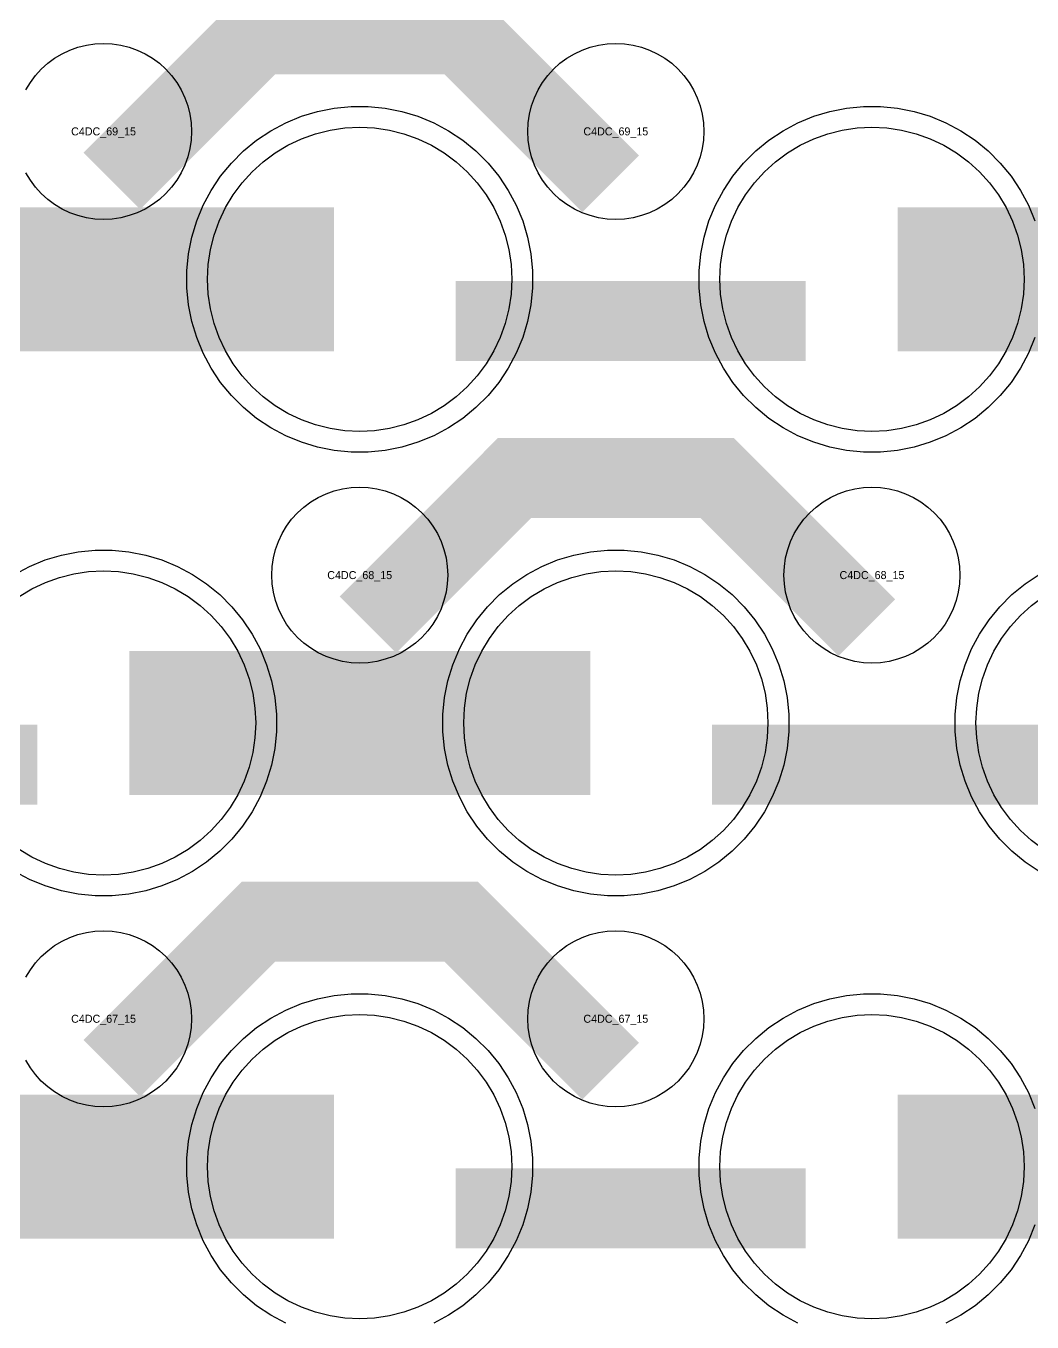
# Model space of a CAD drawing. Extents: x -11880 to 11880, y -14992 to 14992.
# Drawn here: x -7224.2 to -6910, y -5604.3 to -5199.5 of the extents above; entities that cross this region are included whole.
import ezdxf
from ezdxf.enums import TextEntityAlignment as Align

# ---------------------------------------------------------------- set-up
doc = ezdxf.new("R2010")
doc.units = 0
doc.header["$MEASUREMENT"] = 0
for name, color, linetype in [('GDS_775_DT_237', 138, 'CONTINUOUS'), ('RDL1_FS', 34, 'CONTINUOUS'), ('RDL_BS', 160, 'CONTINUOUS')]:
    doc.layers.add(name, color=color, linetype=linetype)

msp = doc.modelspace()

# ---------------------------------------------------------------- linework, layer by layer
at = {"layer": 'RDL1_FS'}
for points in [[(-7120, -5326.154), (-7124.657, -5325.925), (-7129.268, -5325.241), (-7133.791, -5324.109), (-7138.181, -5322.537), (-7142.395, -5320.545), (-7146.395, -5318.147), (-7150.14, -5315.369), (-7153.594, -5312.239), (-7156.724, -5308.785), (-7159.502, -5305.04), (-7161.9, -5301.04), (-7163.892, -5296.826), (-7165.464, -5292.436), (-7166.596, -5287.913), (-7167.28, -5283.302), (-7167.509, -5278.645), (-7167.28, -5273.988), (-7166.596, -5269.377), (-7165.464, -5264.854), (-7163.892, -5260.464), (-7161.9, -5256.25), (-7159.502, -5252.25), (-7156.724, -5248.505), (-7153.594, -5245.051), (-7150.14, -5241.921), (-7146.395, -5239.143), (-7142.395, -5236.745), (-7138.181, -5234.753), (-7133.791, -5233.181), (-7129.268, -5232.049), (-7124.657, -5231.365), (-7120, -5231.136), (-7115.343, -5231.365), (-7110.732, -5232.049), (-7106.209, -5233.181), (-7101.819, -5234.753), (-7097.605, -5236.745), (-7093.605, -5239.143), (-7089.86, -5241.921), (-7086.406, -5245.051), (-7083.276, -5248.505), (-7080.498, -5252.25), (-7078.1, -5256.25), (-7076.108, -5260.464), (-7074.536, -5264.854), (-7073.404, -5269.377), (-7072.72, -5273.988), (-7072.491, -5278.645), (-7072.72, -5283.302), (-7073.404, -5287.913), (-7074.536, -5292.436), (-7076.108, -5296.826), (-7078.1, -5301.04), (-7080.498, -5305.04), (-7083.276, -5308.785), (-7086.406, -5312.239), (-7089.86, -5315.369), (-7093.605, -5318.147), (-7097.605, -5320.545), (-7101.819, -5322.537), (-7106.209, -5324.109), (-7110.732, -5325.241), (-7115.343, -5325.925)], [(-6960, -5326.154), (-6964.657, -5325.925), (-6969.268, -5325.241), (-6973.791, -5324.109), (-6978.181, -5322.537), (-6982.395, -5320.545), (-6986.395, -5318.147), (-6990.14, -5315.369), (-6993.594, -5312.239), (-6996.724, -5308.785), (-6999.502, -5305.04), (-7001.9, -5301.04), (-7003.892, -5296.826), (-7005.464, -5292.436), (-7006.596, -5287.913), (-7007.28, -5283.302), (-7007.509, -5278.645), (-7007.28, -5273.988), (-7006.596, -5269.377), (-7005.464, -5264.854), (-7003.892, -5260.464), (-7001.9, -5256.25), (-6999.502, -5252.25), (-6996.724, -5248.505), (-6993.594, -5245.051), (-6990.14, -5241.921), (-6986.395, -5239.143), (-6982.395, -5236.745), (-6978.181, -5234.753), (-6973.791, -5233.181), (-6969.268, -5232.049), (-6964.657, -5231.365), (-6960, -5231.136), (-6955.343, -5231.365), (-6950.732, -5232.049), (-6946.209, -5233.181), (-6941.819, -5234.753), (-6937.605, -5236.745), (-6933.605, -5239.143), (-6929.86, -5241.921), (-6926.406, -5245.051), (-6923.276, -5248.505), (-6920.498, -5252.25), (-6918.1, -5256.25), (-6916.108, -5260.464), (-6914.536, -5264.854), (-6913.404, -5269.377), (-6912.72, -5273.988), (-6912.491, -5278.645), (-6912.72, -5283.302), (-6913.404, -5287.913), (-6914.536, -5292.436), (-6916.108, -5296.826), (-6918.1, -5301.04), (-6920.498, -5305.04), (-6923.276, -5308.785), (-6926.406, -5312.239), (-6929.86, -5315.369), (-6933.605, -5318.147), (-6937.605, -5320.545), (-6941.819, -5322.537), (-6946.209, -5324.109), (-6950.732, -5325.241), (-6955.343, -5325.925)]]:
    msp.add_lwpolyline(points, close=True, dxfattribs=at)
for points in [[(-7271.998, -5278.645, 45, 45, 0), (-7199.998, -5278.645, 45, 45, 0)], [(-7199.998, -5278.645, 45, 45, 0), (-7127.998, -5278.645, 45, 45, 0)], [(-6951.998, -5278.645, 45, 45, 0), (-6879.998, -5278.645, 45, 45, 0)]]:
    msp.add_lwpolyline(points, format="xyseb", dxfattribs=at)
at = {"layer": 'RDL1_FS', "color": 240, "true_color": 0xed1f24}
for points in [[(-7226.395, -5377.708), (-7222.395, -5375.31), (-7218.181, -5373.318), (-7213.791, -5371.746), (-7209.268, -5370.614), (-7204.657, -5369.93), (-7200, -5369.701), (-7195.343, -5369.93), (-7190.732, -5370.614), (-7186.209, -5371.746), (-7181.819, -5373.318), (-7177.605, -5375.31), (-7173.605, -5377.708), (-7169.86, -5380.486), (-7166.406, -5383.616), (-7163.276, -5387.07), (-7160.498, -5390.815), (-7158.1, -5394.815), (-7156.108, -5399.029), (-7154.536, -5403.419), (-7153.404, -5407.942), (-7152.72, -5412.553), (-7152.491, -5417.21), (-7152.72, -5421.867), (-7153.404, -5426.478), (-7154.536, -5431.001), (-7156.108, -5435.391), (-7158.1, -5439.605), (-7160.498, -5443.605), (-7163.276, -5447.35), (-7166.406, -5450.804), (-7169.86, -5453.934), (-7173.605, -5456.712), (-7177.605, -5459.11), (-7181.819, -5461.102), (-7186.209, -5462.674), (-7190.732, -5463.806), (-7195.343, -5464.49), (-7200, -5464.719), (-7204.657, -5464.49), (-7209.268, -5463.806), (-7213.791, -5462.674), (-7218.181, -5461.102), (-7222.395, -5459.11), (-7226.395, -5456.712)], [(-6906.395, -5456.712), (-6910.14, -5453.934), (-6913.594, -5450.804), (-6916.724, -5447.35), (-6919.502, -5443.605), (-6921.9, -5439.605), (-6923.892, -5435.391), (-6925.464, -5431.001), (-6926.596, -5426.478), (-6927.28, -5421.867), (-6927.509, -5417.21), (-6927.28, -5412.553), (-6926.596, -5407.942), (-6925.464, -5403.419), (-6923.892, -5399.029), (-6921.9, -5394.815), (-6919.502, -5390.815), (-6916.724, -5387.07), (-6913.594, -5383.616), (-6910.14, -5380.486), (-6906.395, -5377.708)]]:
    msp.add_lwpolyline(points, dxfattribs=at)
for points in [[(-7040, -5464.719), (-7044.657, -5464.49), (-7049.268, -5463.806), (-7053.791, -5462.674), (-7058.181, -5461.102), (-7062.395, -5459.11), (-7066.395, -5456.712), (-7070.14, -5453.934), (-7073.594, -5450.804), (-7076.724, -5447.35), (-7079.502, -5443.605), (-7081.9, -5439.605), (-7083.892, -5435.391), (-7085.464, -5431.001), (-7086.596, -5426.478), (-7087.28, -5421.867), (-7087.509, -5417.21), (-7087.28, -5412.553), (-7086.596, -5407.942), (-7085.464, -5403.419), (-7083.892, -5399.029), (-7081.9, -5394.815), (-7079.502, -5390.815), (-7076.724, -5387.07), (-7073.594, -5383.616), (-7070.14, -5380.486), (-7066.395, -5377.708), (-7062.395, -5375.31), (-7058.181, -5373.318), (-7053.791, -5371.746), (-7049.268, -5370.614), (-7044.657, -5369.93), (-7040, -5369.701), (-7035.343, -5369.93), (-7030.732, -5370.614), (-7026.209, -5371.746), (-7021.819, -5373.318), (-7017.605, -5375.31), (-7013.605, -5377.708), (-7009.86, -5380.486), (-7006.406, -5383.616), (-7003.276, -5387.07), (-7000.498, -5390.815), (-6998.1, -5394.815), (-6996.108, -5399.029), (-6994.536, -5403.419), (-6993.404, -5407.942), (-6992.72, -5412.553), (-6992.491, -5417.21), (-6992.72, -5421.867), (-6993.404, -5426.478), (-6994.536, -5431.001), (-6996.108, -5435.391), (-6998.1, -5439.605), (-7000.498, -5443.605), (-7003.276, -5447.35), (-7006.406, -5450.804), (-7009.86, -5453.934), (-7013.605, -5456.712), (-7017.605, -5459.11), (-7021.819, -5461.102), (-7026.209, -5462.674), (-7030.732, -5463.806), (-7035.343, -5464.49)], [(-7120, -5603.279), (-7124.657, -5603.05), (-7129.268, -5602.366), (-7133.791, -5601.234), (-7138.181, -5599.662), (-7142.395, -5597.67), (-7146.395, -5595.272), (-7150.14, -5592.494), (-7153.594, -5589.364), (-7156.724, -5585.91), (-7159.502, -5582.165), (-7161.9, -5578.165), (-7163.892, -5573.951), (-7165.464, -5569.561), (-7166.596, -5565.038), (-7167.28, -5560.427), (-7167.509, -5555.77), (-7167.28, -5551.113), (-7166.596, -5546.502), (-7165.464, -5541.979), (-7163.892, -5537.589), (-7161.9, -5533.375), (-7159.502, -5529.375), (-7156.724, -5525.63), (-7153.594, -5522.176), (-7150.14, -5519.046), (-7146.395, -5516.268), (-7142.395, -5513.87), (-7138.181, -5511.878), (-7133.791, -5510.306), (-7129.268, -5509.174), (-7124.657, -5508.49), (-7120, -5508.261), (-7115.343, -5508.49), (-7110.732, -5509.174), (-7106.209, -5510.306), (-7101.819, -5511.878), (-7097.605, -5513.87), (-7093.605, -5516.268), (-7089.86, -5519.046), (-7086.406, -5522.176), (-7083.276, -5525.63), (-7080.498, -5529.375), (-7078.1, -5533.375), (-7076.108, -5537.589), (-7074.536, -5541.979), (-7073.404, -5546.502), (-7072.72, -5551.113), (-7072.491, -5555.77), (-7072.72, -5560.427), (-7073.404, -5565.038), (-7074.536, -5569.561), (-7076.108, -5573.951), (-7078.1, -5578.165), (-7080.498, -5582.165), (-7083.276, -5585.91), (-7086.406, -5589.364), (-7089.86, -5592.494), (-7093.605, -5595.272), (-7097.605, -5597.67), (-7101.819, -5599.662), (-7106.209, -5601.234), (-7110.732, -5602.366), (-7115.343, -5603.05)], [(-6960, -5603.279), (-6964.657, -5603.05), (-6969.268, -5602.366), (-6973.791, -5601.234), (-6978.181, -5599.662), (-6982.395, -5597.67), (-6986.395, -5595.272), (-6990.14, -5592.494), (-6993.594, -5589.364), (-6996.724, -5585.91), (-6999.502, -5582.165), (-7001.9, -5578.165), (-7003.892, -5573.951), (-7005.464, -5569.561), (-7006.596, -5565.038), (-7007.28, -5560.427), (-7007.509, -5555.77), (-7007.28, -5551.113), (-7006.596, -5546.502), (-7005.464, -5541.979), (-7003.892, -5537.589), (-7001.9, -5533.375), (-6999.502, -5529.375), (-6996.724, -5525.63), (-6993.594, -5522.176), (-6990.14, -5519.046), (-6986.395, -5516.268), (-6982.395, -5513.87), (-6978.181, -5511.878), (-6973.791, -5510.306), (-6969.268, -5509.174), (-6964.657, -5508.49), (-6960, -5508.261), (-6955.343, -5508.49), (-6950.732, -5509.174), (-6946.209, -5510.306), (-6941.819, -5511.878), (-6937.605, -5513.87), (-6933.605, -5516.268), (-6929.86, -5519.046), (-6926.406, -5522.176), (-6923.276, -5525.63), (-6920.498, -5529.375), (-6918.1, -5533.375), (-6916.108, -5537.589), (-6914.536, -5541.979), (-6913.404, -5546.502), (-6912.72, -5551.113), (-6912.491, -5555.77), (-6912.72, -5560.427), (-6913.404, -5565.038), (-6914.536, -5569.561), (-6916.108, -5573.951), (-6918.1, -5578.165), (-6920.498, -5582.165), (-6923.276, -5585.91), (-6926.406, -5589.364), (-6929.86, -5592.494), (-6933.605, -5595.272), (-6937.605, -5597.67), (-6941.819, -5599.662), (-6946.209, -5601.234), (-6950.732, -5602.366), (-6955.343, -5603.05)]]:
    msp.add_lwpolyline(points, close=True, dxfattribs=at)
for points in [[(-7191.998, -5417.21, 45, 45, 0), (-7119.998, -5417.21, 45, 45, 0)], [(-7119.998, -5417.21, 45, 45, 0), (-7047.998, -5417.21, 45, 45, 0)], [(-7271.998, -5555.77, 45, 45, 0), (-7199.998, -5555.77, 45, 45, 0)], [(-7199.998, -5555.77, 45, 45, 0), (-7127.998, -5555.77, 45, 45, 0)], [(-6951.998, -5555.77, 45, 45, 0), (-6879.998, -5555.77, 45, 45, 0)]]:
    msp.add_lwpolyline(points, format="xyseb", dxfattribs=at)
at = {"layer": 'RDL_BS'}
for points in [[(-7197.438, -5247.959, 25, 25, 0), (-7151.623, -5202.144, 25, 25, 0), (-7118.07, -5202.144, 25, 25, 0)], [(-7041.599, -5248.858, 25, 25, 0), (-7088.313, -5202.144, 25, 25, 0), (-7118.071, -5202.144, 25, 25, 0)], [(-7089.984, -5291.658, 25, 25, 0), (-6980.719, -5291.658, 25, 25, 0)], [(-7117.438, -5386.524, 25, 25, 0), (-7071.623, -5340.709, 25, 25, 0), (-7038.07, -5340.709, 25, 25, 0)], [(-6961.599, -5387.423, 25, 25, 0), (-7008.313, -5340.709, 25, 25, 0), (-7038.071, -5340.709, 25, 25, 0)], [(-7197.438, -5525.084, 25, 25, 0), (-7151.623, -5479.269, 25, 25, 0), (-7118.07, -5479.269, 25, 25, 0)], [(-7041.599, -5525.983, 25, 25, 0), (-7088.313, -5479.269, 25, 25, 0), (-7118.071, -5479.269, 25, 25, 0)]]:
    msp.add_lwpolyline(points, format="xyseb", dxfattribs=at)
for points in [[(-7224.25, -5219.501), (-7222.857, -5217.177), (-7221.254, -5215.014), (-7219.442, -5213.015), (-7217.443, -5211.203), (-7215.28, -5209.6), (-7212.956, -5208.207), (-7210.519, -5207.055), (-7207.984, -5206.148), (-7205.365, -5205.491), (-7202.693, -5205.095), (-7200, -5204.963), (-7197.307, -5205.095), (-7194.635, -5205.491), (-7192.016, -5206.148), (-7189.481, -5207.055), (-7187.044, -5208.207), (-7184.72, -5209.6), (-7182.557, -5211.203), (-7180.558, -5213.015), (-7178.746, -5215.014), (-7177.143, -5217.177), (-7175.75, -5219.501), (-7174.598, -5221.938), (-7173.691, -5224.473), (-7173.034, -5227.092), (-7172.638, -5229.764), (-7172.506, -5232.457), (-7172.638, -5235.15), (-7173.034, -5237.822), (-7173.691, -5240.441), (-7174.598, -5242.976), (-7175.75, -5245.413), (-7177.143, -5247.737), (-7178.746, -5249.9), (-7180.558, -5251.899), (-7182.557, -5253.711), (-7184.72, -5255.314), (-7187.044, -5256.707), (-7189.481, -5257.859), (-7192.016, -5258.766), (-7194.635, -5259.423), (-7197.307, -5259.819), (-7200, -5259.951), (-7202.693, -5259.819), (-7205.365, -5259.423), (-7207.984, -5258.766), (-7210.519, -5257.859), (-7212.956, -5256.707), (-7215.28, -5255.314), (-7217.443, -5253.711), (-7219.442, -5251.899), (-7221.254, -5249.9), (-7222.857, -5247.737), (-7224.25, -5245.413)], [(-6909.094, -5296.85), (-6911.125, -5301.76), (-6913.617, -5306.422), (-6916.564, -5310.836), (-6919.926, -5314.937), (-6923.708, -5318.719), (-6927.809, -5322.081), (-6932.223, -5325.028), (-6936.885, -5327.52), (-6941.795, -5329.551), (-6946.835, -5331.082), (-6952.062, -5332.128), (-6957.356, -5332.645), (-6962.644, -5332.645), (-6967.938, -5332.128), (-6973.165, -5331.082), (-6978.205, -5329.551), (-6983.115, -5327.52), (-6987.777, -5325.028), (-6992.191, -5322.081), (-6996.292, -5318.719), (-7000.074, -5314.937), (-7003.436, -5310.836), (-7006.383, -5306.422), (-7008.875, -5301.76), (-7010.906, -5296.85), (-7012.437, -5291.81), (-7013.483, -5286.583), (-7014, -5281.289), (-7014, -5276.001), (-7013.483, -5270.707), (-7012.437, -5265.48), (-7010.906, -5260.44), (-7008.875, -5255.53), (-7006.383, -5250.868), (-7003.436, -5246.454), (-7000.074, -5242.353), (-6996.292, -5238.571), (-6992.191, -5235.209), (-6987.777, -5232.262), (-6983.115, -5229.77), (-6978.205, -5227.739), (-6973.165, -5226.208), (-6967.938, -5225.162), (-6962.644, -5224.645), (-6957.356, -5224.645), (-6952.062, -5225.162), (-6946.835, -5226.208), (-6941.795, -5227.739), (-6936.885, -5229.77), (-6932.223, -5232.262), (-6927.809, -5235.209), (-6923.708, -5238.571), (-6919.926, -5242.353), (-6916.564, -5246.454), (-6913.617, -5250.868), (-6911.125, -5255.53), (-6909.094, -5260.44)], [(-7224.25, -5496.626), (-7222.857, -5494.302), (-7221.254, -5492.139), (-7219.442, -5490.14), (-7217.443, -5488.328), (-7215.28, -5486.725), (-7212.956, -5485.332), (-7210.519, -5484.18), (-7207.984, -5483.273), (-7205.365, -5482.616), (-7202.693, -5482.22), (-7200, -5482.088), (-7197.307, -5482.22), (-7194.635, -5482.616), (-7192.016, -5483.273), (-7189.481, -5484.18), (-7187.044, -5485.332), (-7184.72, -5486.725), (-7182.557, -5488.328), (-7180.558, -5490.14), (-7178.746, -5492.139), (-7177.143, -5494.302), (-7175.75, -5496.626), (-7174.598, -5499.063), (-7173.691, -5501.598), (-7173.034, -5504.217), (-7172.638, -5506.889), (-7172.506, -5509.582), (-7172.638, -5512.275), (-7173.034, -5514.947), (-7173.691, -5517.566), (-7174.598, -5520.101), (-7175.75, -5522.538), (-7177.143, -5524.862), (-7178.746, -5527.025), (-7180.558, -5529.024), (-7182.557, -5530.836), (-7184.72, -5532.439), (-7187.044, -5533.832), (-7189.481, -5534.984), (-7192.016, -5535.891), (-7194.635, -5536.548), (-7197.307, -5536.944), (-7200, -5537.076), (-7202.693, -5536.944), (-7205.365, -5536.548), (-7207.984, -5535.891), (-7210.519, -5534.984), (-7212.956, -5533.832), (-7215.28, -5532.439), (-7217.443, -5530.836), (-7219.442, -5529.024), (-7221.254, -5527.025), (-7222.857, -5524.862), (-7224.25, -5522.538)]]:
    msp.add_lwpolyline(points, dxfattribs=at)
for points in [[(-7040, -5259.951), (-7042.693, -5259.819), (-7045.365, -5259.423), (-7047.984, -5258.766), (-7050.519, -5257.859), (-7052.956, -5256.707), (-7055.28, -5255.314), (-7057.443, -5253.711), (-7059.442, -5251.899), (-7061.254, -5249.9), (-7062.857, -5247.737), (-7064.25, -5245.413), (-7065.402, -5242.976), (-7066.309, -5240.441), (-7066.966, -5237.822), (-7067.362, -5235.15), (-7067.494, -5232.457), (-7067.362, -5229.764), (-7066.966, -5227.092), (-7066.309, -5224.473), (-7065.402, -5221.938), (-7064.25, -5219.501), (-7062.857, -5217.177), (-7061.254, -5215.014), (-7059.442, -5213.015), (-7057.443, -5211.203), (-7055.28, -5209.6), (-7052.956, -5208.207), (-7050.519, -5207.055), (-7047.984, -5206.148), (-7045.365, -5205.491), (-7042.693, -5205.095), (-7040, -5204.963), (-7037.307, -5205.095), (-7034.635, -5205.491), (-7032.016, -5206.148), (-7029.481, -5207.055), (-7027.044, -5208.207), (-7024.72, -5209.6), (-7022.557, -5211.203), (-7020.558, -5213.015), (-7018.746, -5215.014), (-7017.143, -5217.177), (-7015.75, -5219.501), (-7014.598, -5221.938), (-7013.691, -5224.473), (-7013.034, -5227.092), (-7012.638, -5229.764), (-7012.506, -5232.457), (-7012.638, -5235.15), (-7013.034, -5237.822), (-7013.691, -5240.441), (-7014.598, -5242.976), (-7015.75, -5245.413), (-7017.143, -5247.737), (-7018.746, -5249.9), (-7020.558, -5251.899), (-7022.557, -5253.711), (-7024.72, -5255.314), (-7027.044, -5256.707), (-7029.481, -5257.859), (-7032.016, -5258.766), (-7034.635, -5259.423), (-7037.307, -5259.819)], [(-7122.644, -5332.645), (-7127.938, -5332.128), (-7133.165, -5331.082), (-7138.205, -5329.551), (-7143.115, -5327.52), (-7147.777, -5325.028), (-7152.191, -5322.081), (-7156.292, -5318.719), (-7160.074, -5314.937), (-7163.436, -5310.836), (-7166.383, -5306.422), (-7168.875, -5301.76), (-7170.906, -5296.85), (-7172.437, -5291.81), (-7173.483, -5286.583), (-7174, -5281.289), (-7174, -5276.001), (-7173.483, -5270.707), (-7172.437, -5265.48), (-7170.906, -5260.44), (-7168.875, -5255.53), (-7166.383, -5250.868), (-7163.436, -5246.454), (-7160.074, -5242.353), (-7156.292, -5238.571), (-7152.191, -5235.209), (-7147.777, -5232.262), (-7143.115, -5229.77), (-7138.205, -5227.739), (-7133.165, -5226.208), (-7127.938, -5225.162), (-7122.644, -5224.645), (-7117.356, -5224.645), (-7112.062, -5225.162), (-7106.835, -5226.208), (-7101.795, -5227.739), (-7096.885, -5229.77), (-7092.223, -5232.262), (-7087.809, -5235.209), (-7083.708, -5238.571), (-7079.926, -5242.353), (-7076.564, -5246.454), (-7073.617, -5250.868), (-7071.125, -5255.53), (-7069.094, -5260.44), (-7067.563, -5265.48), (-7066.517, -5270.707), (-7066, -5276.001), (-7066, -5281.289), (-7066.517, -5286.583), (-7067.563, -5291.81), (-7069.094, -5296.85), (-7071.125, -5301.76), (-7073.617, -5306.422), (-7076.564, -5310.836), (-7079.926, -5314.937), (-7083.708, -5318.719), (-7087.809, -5322.081), (-7092.223, -5325.028), (-7096.885, -5327.52), (-7101.795, -5329.551), (-7106.835, -5331.082), (-7112.062, -5332.128), (-7117.356, -5332.645)], [(-7120, -5398.516), (-7122.693, -5398.384), (-7125.365, -5397.988), (-7127.984, -5397.331), (-7130.519, -5396.424), (-7132.956, -5395.272), (-7135.28, -5393.879), (-7137.443, -5392.276), (-7139.442, -5390.464), (-7141.254, -5388.465), (-7142.857, -5386.302), (-7144.25, -5383.978), (-7145.402, -5381.541), (-7146.309, -5379.006), (-7146.966, -5376.387), (-7147.362, -5373.715), (-7147.494, -5371.022), (-7147.362, -5368.329), (-7146.966, -5365.657), (-7146.309, -5363.038), (-7145.402, -5360.503), (-7144.25, -5358.066), (-7142.857, -5355.742), (-7141.254, -5353.579), (-7139.442, -5351.58), (-7137.443, -5349.768), (-7135.28, -5348.165), (-7132.956, -5346.772), (-7130.519, -5345.62), (-7127.984, -5344.713), (-7125.365, -5344.056), (-7122.693, -5343.66), (-7120, -5343.528), (-7117.307, -5343.66), (-7114.635, -5344.056), (-7112.016, -5344.713), (-7109.481, -5345.62), (-7107.044, -5346.772), (-7104.72, -5348.165), (-7102.557, -5349.768), (-7100.558, -5351.58), (-7098.746, -5353.579), (-7097.143, -5355.742), (-7095.75, -5358.066), (-7094.598, -5360.503), (-7093.691, -5363.038), (-7093.034, -5365.657), (-7092.638, -5368.329), (-7092.506, -5371.022), (-7092.638, -5373.715), (-7093.034, -5376.387), (-7093.691, -5379.006), (-7094.598, -5381.541), (-7095.75, -5383.978), (-7097.143, -5386.302), (-7098.746, -5388.465), (-7100.558, -5390.464), (-7102.557, -5392.276), (-7104.72, -5393.879), (-7107.044, -5395.272), (-7109.481, -5396.424), (-7112.016, -5397.331), (-7114.635, -5397.988), (-7117.307, -5398.384)], [(-6960, -5398.516), (-6962.693, -5398.384), (-6965.365, -5397.988), (-6967.984, -5397.331), (-6970.519, -5396.424), (-6972.956, -5395.272), (-6975.28, -5393.879), (-6977.443, -5392.276), (-6979.442, -5390.464), (-6981.254, -5388.465), (-6982.857, -5386.302), (-6984.25, -5383.978), (-6985.402, -5381.541), (-6986.309, -5379.006), (-6986.966, -5376.387), (-6987.362, -5373.715), (-6987.494, -5371.022), (-6987.362, -5368.329), (-6986.966, -5365.657), (-6986.309, -5363.038), (-6985.402, -5360.503), (-6984.25, -5358.066), (-6982.857, -5355.742), (-6981.254, -5353.579), (-6979.442, -5351.58), (-6977.443, -5349.768), (-6975.28, -5348.165), (-6972.956, -5346.772), (-6970.519, -5345.62), (-6967.984, -5344.713), (-6965.365, -5344.056), (-6962.693, -5343.66), (-6960, -5343.528), (-6957.307, -5343.66), (-6954.635, -5344.056), (-6952.016, -5344.713), (-6949.481, -5345.62), (-6947.044, -5346.772), (-6944.72, -5348.165), (-6942.557, -5349.768), (-6940.558, -5351.58), (-6938.746, -5353.579), (-6937.143, -5355.742), (-6935.75, -5358.066), (-6934.598, -5360.503), (-6933.691, -5363.038), (-6933.034, -5365.657), (-6932.638, -5368.329), (-6932.506, -5371.022), (-6932.638, -5373.715), (-6933.034, -5376.387), (-6933.691, -5379.006), (-6934.598, -5381.541), (-6935.75, -5383.978), (-6937.143, -5386.302), (-6938.746, -5388.465), (-6940.558, -5390.464), (-6942.557, -5392.276), (-6944.72, -5393.879), (-6947.044, -5395.272), (-6949.481, -5396.424), (-6952.016, -5397.331), (-6954.635, -5397.988), (-6957.307, -5398.384)], [(-7040, -5537.076), (-7042.693, -5536.944), (-7045.365, -5536.548), (-7047.984, -5535.891), (-7050.519, -5534.984), (-7052.956, -5533.832), (-7055.28, -5532.439), (-7057.443, -5530.836), (-7059.442, -5529.024), (-7061.254, -5527.025), (-7062.857, -5524.862), (-7064.25, -5522.538), (-7065.402, -5520.101), (-7066.309, -5517.566), (-7066.966, -5514.947), (-7067.362, -5512.275), (-7067.494, -5509.582), (-7067.362, -5506.889), (-7066.966, -5504.217), (-7066.309, -5501.598), (-7065.402, -5499.063), (-7064.25, -5496.626), (-7062.857, -5494.302), (-7061.254, -5492.139), (-7059.442, -5490.14), (-7057.443, -5488.328), (-7055.28, -5486.725), (-7052.956, -5485.332), (-7050.519, -5484.18), (-7047.984, -5483.273), (-7045.365, -5482.616), (-7042.693, -5482.22), (-7040, -5482.088), (-7037.307, -5482.22), (-7034.635, -5482.616), (-7032.016, -5483.273), (-7029.481, -5484.18), (-7027.044, -5485.332), (-7024.72, -5486.725), (-7022.557, -5488.328), (-7020.558, -5490.14), (-7018.746, -5492.139), (-7017.143, -5494.302), (-7015.75, -5496.626), (-7014.598, -5499.063), (-7013.691, -5501.598), (-7013.034, -5504.217), (-7012.638, -5506.889), (-7012.506, -5509.582), (-7012.638, -5512.275), (-7013.034, -5514.947), (-7013.691, -5517.566), (-7014.598, -5520.101), (-7015.75, -5522.538), (-7017.143, -5524.862), (-7018.746, -5527.025), (-7020.558, -5529.024), (-7022.557, -5530.836), (-7024.72, -5532.439), (-7027.044, -5533.832), (-7029.481, -5534.984), (-7032.016, -5535.891), (-7034.635, -5536.548), (-7037.307, -5536.944)]]:
    msp.add_lwpolyline(points, close=True, dxfattribs=at)
at = {"layer": 'RDL_BS', "color": 240, "true_color": 0xed1f24}
for points in [[(-7227.777, -5370.827), (-7223.115, -5368.335), (-7218.205, -5366.304), (-7213.165, -5364.773), (-7207.938, -5363.727), (-7202.644, -5363.21), (-7197.356, -5363.21), (-7192.062, -5363.727), (-7186.835, -5364.773), (-7181.795, -5366.304), (-7176.885, -5368.335), (-7172.223, -5370.827), (-7167.809, -5373.774), (-7163.708, -5377.136), (-7159.926, -5380.918), (-7156.564, -5385.019), (-7153.617, -5389.433), (-7151.125, -5394.095), (-7149.094, -5399.005), (-7147.563, -5404.045), (-7146.517, -5409.272), (-7146, -5414.566), (-7146, -5419.854), (-7146.517, -5425.148), (-7147.563, -5430.375), (-7149.094, -5435.415), (-7151.125, -5440.325), (-7153.617, -5444.987), (-7156.564, -5449.401), (-7159.926, -5453.502), (-7163.708, -5457.284), (-7167.809, -5460.646), (-7172.223, -5463.593), (-7176.885, -5466.085), (-7181.795, -5468.116), (-7186.835, -5469.647), (-7192.062, -5470.693), (-7197.356, -5471.21), (-7202.644, -5471.21), (-7207.938, -5470.693), (-7213.165, -5469.647), (-7218.205, -5468.116), (-7223.115, -5466.085), (-7227.777, -5463.593)], [(-6907.777, -5463.593), (-6912.191, -5460.646), (-6916.292, -5457.284), (-6920.074, -5453.502), (-6923.436, -5449.401), (-6926.383, -5444.987), (-6928.875, -5440.325), (-6930.906, -5435.415), (-6932.437, -5430.375), (-6933.483, -5425.148), (-6934, -5419.854), (-6934, -5414.566), (-6933.483, -5409.272), (-6932.437, -5404.045), (-6930.906, -5399.005), (-6928.875, -5394.095), (-6926.383, -5389.433), (-6923.436, -5385.019), (-6920.074, -5380.918), (-6916.292, -5377.136), (-6912.191, -5373.774), (-6907.777, -5370.827)], [(-7143.115, -5604.645), (-7147.777, -5602.153), (-7152.191, -5599.206), (-7156.292, -5595.844), (-7160.074, -5592.062), (-7163.436, -5587.961), (-7166.383, -5583.547), (-7168.875, -5578.885), (-7170.906, -5573.975), (-7172.437, -5568.935), (-7173.483, -5563.708), (-7174, -5558.414), (-7174, -5553.126), (-7173.483, -5547.832), (-7172.437, -5542.605), (-7170.906, -5537.565), (-7168.875, -5532.655), (-7166.383, -5527.993), (-7163.436, -5523.579), (-7160.074, -5519.478), (-7156.292, -5515.696), (-7152.191, -5512.334), (-7147.777, -5509.387), (-7143.115, -5506.895), (-7138.205, -5504.864), (-7133.165, -5503.333), (-7127.938, -5502.287), (-7122.644, -5501.77), (-7117.356, -5501.77), (-7112.062, -5502.287), (-7106.835, -5503.333), (-7101.795, -5504.864), (-7096.885, -5506.895), (-7092.223, -5509.387), (-7087.809, -5512.334), (-7083.708, -5515.696), (-7079.926, -5519.478), (-7076.564, -5523.579), (-7073.617, -5527.993), (-7071.125, -5532.655), (-7069.094, -5537.565), (-7067.563, -5542.605), (-7066.517, -5547.832), (-7066, -5553.126), (-7066, -5558.414), (-7066.517, -5563.708), (-7067.563, -5568.935), (-7069.094, -5573.975), (-7071.125, -5578.885), (-7073.617, -5583.547), (-7076.564, -5587.961), (-7079.926, -5592.062), (-7083.708, -5595.844), (-7087.809, -5599.206), (-7092.223, -5602.153), (-7096.885, -5604.645)], [(-6983.115, -5604.645), (-6987.777, -5602.153), (-6992.191, -5599.206), (-6996.292, -5595.844), (-7000.074, -5592.062), (-7003.436, -5587.961), (-7006.383, -5583.547), (-7008.875, -5578.885), (-7010.906, -5573.975), (-7012.437, -5568.935), (-7013.483, -5563.708), (-7014, -5558.414), (-7014, -5553.126), (-7013.483, -5547.832), (-7012.437, -5542.605), (-7010.906, -5537.565), (-7008.875, -5532.655), (-7006.383, -5527.993), (-7003.436, -5523.579), (-7000.074, -5519.478), (-6996.292, -5515.696), (-6992.191, -5512.334), (-6987.777, -5509.387), (-6983.115, -5506.895), (-6978.205, -5504.864), (-6973.165, -5503.333), (-6967.938, -5502.287), (-6962.644, -5501.77), (-6957.356, -5501.77), (-6952.062, -5502.287), (-6946.835, -5503.333), (-6941.795, -5504.864), (-6936.885, -5506.895), (-6932.223, -5509.387), (-6927.809, -5512.334), (-6923.708, -5515.696), (-6919.926, -5519.478), (-6916.564, -5523.579), (-6913.617, -5527.993), (-6911.125, -5532.655), (-6909.094, -5537.565)], [(-6909.094, -5573.975), (-6911.125, -5578.885), (-6913.617, -5583.547), (-6916.564, -5587.961), (-6919.926, -5592.062), (-6923.708, -5595.844), (-6927.809, -5599.206), (-6932.223, -5602.153), (-6936.885, -5604.645)]]:
    msp.add_lwpolyline(points, dxfattribs=at)
msp.add_lwpolyline([(-7042.644, -5471.21), (-7047.938, -5470.693), (-7053.165, -5469.647), (-7058.205, -5468.116), (-7063.115, -5466.085), (-7067.777, -5463.593), (-7072.191, -5460.646), (-7076.292, -5457.284), (-7080.074, -5453.502), (-7083.436, -5449.401), (-7086.383, -5444.987), (-7088.875, -5440.325), (-7090.906, -5435.415), (-7092.437, -5430.375), (-7093.483, -5425.148), (-7094, -5419.854), (-7094, -5414.566), (-7093.483, -5409.272), (-7092.437, -5404.045), (-7090.906, -5399.005), (-7088.875, -5394.095), (-7086.383, -5389.433), (-7083.436, -5385.019), (-7080.074, -5380.918), (-7076.292, -5377.136), (-7072.191, -5373.774), (-7067.777, -5370.827), (-7063.115, -5368.335), (-7058.205, -5366.304), (-7053.165, -5364.773), (-7047.938, -5363.727), (-7042.644, -5363.21), (-7037.356, -5363.21), (-7032.062, -5363.727), (-7026.835, -5364.773), (-7021.795, -5366.304), (-7016.885, -5368.335), (-7012.223, -5370.827), (-7007.809, -5373.774), (-7003.708, -5377.136), (-6999.926, -5380.918), (-6996.564, -5385.019), (-6993.617, -5389.433), (-6991.125, -5394.095), (-6989.094, -5399.005), (-6987.563, -5404.045), (-6986.517, -5409.272), (-6986, -5414.566), (-6986, -5419.854), (-6986.517, -5425.148), (-6987.563, -5430.375), (-6989.094, -5435.415), (-6991.125, -5440.325), (-6993.617, -5444.987), (-6996.564, -5449.401), (-6999.926, -5453.502), (-7003.708, -5457.284), (-7007.809, -5460.646), (-7012.223, -5463.593), (-7016.885, -5466.085), (-7021.795, -5468.116), (-7026.835, -5469.647), (-7032.062, -5470.693), (-7037.356, -5471.21)], close=True, dxfattribs=at)
for points in [[(-7329.984, -5430.223, 25, 25, 0), (-7220.719, -5430.223, 25, 25, 0)], [(-7009.984, -5430.223, 25, 25, 0), (-6900.719, -5430.223, 25, 25, 0)], [(-7089.984, -5568.783, 25, 25, 0), (-6980.719, -5568.783, 25, 25, 0)]]:
    msp.add_lwpolyline(points, format="xyseb", dxfattribs=at)

# ---------------------------------------------------------------- texts
at = {"layer": 'GDS_775_DT_237'}
for s, p in [('C4DC_69_15', (-7200, -5232.457)), ('C4DC_69_15', (-7200, -5232.457)), ('C4DC_69_15', (-7040, -5232.457)), ('C4DC_69_15', (-7040, -5232.457)), ('C4DC_68_15', (-7120, -5371.022)), ('C4DC_68_15', (-7120, -5371.022)), ('C4DC_68_15', (-6960, -5371.022)), ('C4DC_68_15', (-6960, -5371.022)), ('C4DC_67_15', (-7200, -5509.582)), ('C4DC_67_15', (-7200, -5509.582)), ('C4DC_67_15', (-7040, -5509.582)), ('C4DC_67_15', (-7040, -5509.582))]:
    msp.add_text(s, height=2.5, dxfattribs=at).set_placement(p, align=Align.MIDDLE_CENTER)

doc.saveas('drawing.dxf')
